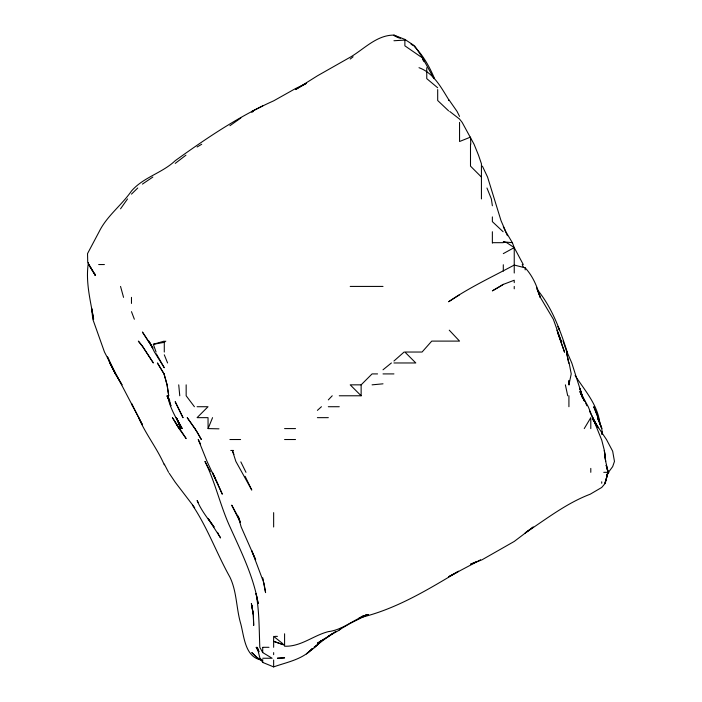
<?xml version="1.0" encoding="UTF-8"?>
<svg xmlns="http://www.w3.org/2000/svg" width="702" height="702" viewBox="0 0 702 702"><rect width="100%" height="100%" fill="white"/><g stroke="black" fill="none" stroke-linecap="round" stroke-linejoin="round"><path stroke-width="1.05" d="M569.269 380.466L569.111 384.845L568.997 380.993M569.155 380.466L568.918 384.845L571.226 373.912L569.111 362.969M607.976 472.332L604.931 483.266L608.195 472.332L606.291 465.373L607.976 472.332L605.282 483.266L601.728 487.46L590.207 494.208C566.338 503.273 546.305 519.076 525.175 532.941L533.283 527.009L514.241 541.444L481.984 559.819L470.498 564.268L476.912 561.433M88.434 262.566C85.311 281.52 90.488 300.57 93.62 319.226L91.585 308.292L92.813 319.226L104.475 352.035L142.418 424.728L131.476 403.404L133.003 406.721M218.971 428.834L208.09 428.589L212.557 417.655M606.844 475.07L608.301 472.332M584.248 428.589L590.794 417.655L590.794 428.589M492.365 243.129L492.365 231.739M606.756 474.613L612.662 466.637L614.469 461.398L612.662 451.184L606.467 439.522L592.962 419.48M120.542 208.819L127.536 198.929M320.849 641.137L317.392 645.112L314.066 647.305L328.325 636.372L317.392 643.207L328.325 636.74L335.749 631.344M320.849 640.97L314.944 647.305L306.458 653.895L312.048 648.771M328.325 399.894L332.23 395.779M339.268 395.779L361.135 395.779L361.135 384.845L372.069 373.912L377.562 373.912M312.206 648.727C302.404 659.582 286.872 662.144 273.648 666.9L262.715 662.425L259.986 658.248L257.125 647.305L258.055 649.131M131.476 194.129L137.759 187.996M317.392 410.38L321.446 406.721M393.945 361.021L404.098 352.035M341.558 628.123L339.268 630.142L328.325 636.284L332.537 633.423M341.558 627.939L339.268 629.817L350.201 623.376L366.225 615.408M383.011 369.796L391.4 362.969M156.055 352.035L153.352 344.296L164.286 342.339L165.812 341.102M350.201 59.065L353.124 56.765M229.905 125.728L240.839 117.997M175.228 163.399L185.933 155.186M142.418 184.108L152.834 177.062M500.886 285.916L503.299 284.398L514.241 280.238L514.241 282.652M459.556 294.796L448.622 301.755C469.278 287.548 492.19 276.869 514.241 265.058L525.175 267.831C532.827 276.079 537.249 286.635 540.207 297.358L537.223 289.408M197.095 146.981L201.72 144.252M500.078 286.425L492.365 290.865L503.299 284.354M503.299 253.615L514.241 247.613L512.355 242.681L505.861 231.739L501.079 220.805L487.565 177.062L482.397 166.128M251.772 112.32L253.387 111.442M480.58 559.819L448.622 576.737L458.652 571.252C427.202 590.04 395.314 609.564 359.143 617.9L365.979 615.303M400.324 38.452L393.945 35.1C376.965 35.039 364.636 48.552 350.991 56.765L317.392 75.834L295.524 89.575L306.458 83.327L295.524 88.566L273.648 100.851C238.469 116.506 206.37 138.312 175.228 160.679C162.232 173.078 143.392 177.176 131.476 191.014C121.543 205.361 106.906 215.909 99.122 231.739L87.531 253.615L87.732 262.443L95.454 275.482L94.63 273.499M251.772 111.434L262.715 105.897M153.352 344.296L164.286 341.102M362.188 616.216L368.524 614.504L361.135 617.084L367.787 614.504C354.054 619.076 343.032 629.852 328.325 631.642C313.285 635.442 300.816 646.919 284.582 646.209L284.582 633.783M372.069 384.845L383.011 383.818M393.945 40.742L404.878 40.093M459.556 116.4L457.072 111.442L449.447 100.509L448.622 100.509L448.622 99.526C441.023 87.285 433.432 72.841 418.997 67.699M492.655 242.681L503.299 242.681M98.675 264.549L104.405 264.549M350.201 286.425L383.011 286.425M393.945 362.969L415.812 362.969L404.878 352.035L422.069 352.035L431.756 341.102L459.556 341.102L449.254 330.168M383.011 373.912L393.945 373.912M361.135 384.845L350.201 384.845L361.135 395.779M197.095 406.721L208.029 406.721L197.095 417.655L208.029 417.655L208.09 428.589M328.325 406.721L339.268 406.721M317.392 417.655L328.325 417.655M284.582 428.589L295.524 428.589M229.905 439.522L240.584 439.522M284.582 439.522L295.524 439.522M230.774 450.465L233.547 450.465M603.755 472.332L608.906 472.332M274.886 636.372L277.43 636.372M262.715 647.305L268.989 647.305M261.837 660.389L257.494 658.248L251.772 652.57L257.906 658.248L260.784 659.064M262.715 658.248L272.13 658.248L262.715 652.562L259.81 647.305C259.099 629.396 259.345 611.302 256.063 593.62M512.355 242.681L503.299 241.839L506.747 242.681L514.241 247.613L523.271 264.549L522.235 264.549L523.49 267.418M257.836 658.248L260.758 659.064M261.732 660.126C245.077 657.309 244.252 637.232 240.839 624.113C236.197 608.669 236.995 591.768 229.905 577.114C216.699 553.492 207.573 527.685 192.427 505.142M283.59 644.761L273.648 641.356L283.59 644.857M393.945 35.1L404.878 39.409L414.566 45.832L421.928 56.765L433.95 78.642M393.945 35.548L398.499 37.75M411.03 44.165L413.662 45.832M449.719 111.442L459.556 119.077L462.153 122.385L474.069 144.252L478.501 155.186L481.432 163.785L481.432 198.929M420.752 56.765L404.878 45.832L404.878 39.409M282.897 643.76L273.648 636.372L273.648 647.305M437.688 87.776L426.755 78.642L426.755 67.699M470.796 144.252L470.498 137.118L459.556 141.514L459.556 122.385M503.115 231.739L492.365 221.639L492.365 216.9M448.622 110.881L437.688 100.509L437.688 89.575M414.382 46.516C423.367 55.598 429.58 66.98 434.564 78.642M481.432 177.062L470.498 166.128L470.498 144.252M448.622 99.526L449.447 100.509M194.41 406.721L186.162 395.779L186.162 384.845M537.328 289.707C552.158 307.809 560.152 330.045 567.216 352.035M575.096 375.57C585.082 390.795 598.49 405.756 599.929 424.613M179.036 428.589L186.162 438.583L172.42 417.655L179.036 428.589L175.228 422.244M194.673 507.686L175.228 482.23L169.182 473.236M592.9 419.48L598.069 427.676M198.201 502.395L197.095 500.561C201.202 510.266 207.766 518.673 214.092 527.009L208.029 518.383L220.551 537.951L218.971 535.021M592.585 418.567L596.77 425.86M152.869 347.981L148.964 341.102L154.458 352.035L164.286 367.76L156.344 353.861M258.705 650.894L256.695 647.305L258.705 650.956M208.503 468.085L210.372 471.481M590.794 413.838L598.148 427.676M217.55 532.353L218.497 534.125M164.286 464.803C157.143 448.297 145.639 434.196 138.654 417.655M208.029 467.234L204.949 461.398C215.338 482.344 220.217 505.537 229.905 526.728L230.054 527.009C241.216 551.833 253.554 576.447 258.152 603.562L256.098 593.62M580.817 393.006L584.81 401.246M164.286 464.057L168.577 472.332M200.579 444.085L198.227 439.522L207.046 461.398L222.306 494.208L218.971 486.495M239.11 518.602L231.713 505.142L240.435 522.516M592.804 417.655L597.411 426.763M240.839 461.89L245.981 472.332M169.665 401.246L166.971 395.779L169.586 401.246M503.299 226.606L507.441 235.714M589.513 411.17L590.364 412.952M556.853 330.168L561.17 341.102L553.316 319.226L540.356 297.358L536.495 287.416M581.063 393.225L584.038 400.754M585.661 403.071L586.951 405.809M213.311 474.157L216.734 481.449M245.112 476.307L251.772 490.066L235.854 461.398L232.362 450.465L233.933 454.44M212.46 472.332L215.198 478.299M216.111 480.282L217.48 483.266M424.122 61.741L421.928 56.765L423.376 60.741M581.668 395.779L582.52 397.771L581.73 395.779M217.585 483.266L218.62 485.687M584.213 400.754L580.747 393.111L582.23 395.779L579.852 388.425L582.836 397.771L571.779 362.969L567.04 352.035M581.309 394.928L579.852 391.505L588.25 406.721L601.728 440.084L604.378 450.465L605.686 461.398L608.195 472.332L606.133 465.373M169.726 400.754L167.664 395.779C169.77 407.783 176.079 418.287 182.23 428.589L176.22 417.655L181.344 428.589L176.825 418.646L180.818 428.589L176.913 418.646M486.951 187.996L491.365 198.929L492.365 205.774M164.286 354.808L167.585 362.969M131.476 311.662L134.354 319.226M240.496 522.516L238.066 516.075L241.19 527.009L255.66 559.819L251.772 550.772L263.399 581.695L265.584 592.628L263.908 582.686M108.117 358.011L115.47 373.912L121.999 384.845L115.409 373.912L109.609 362.46L107.573 356.774M563.03 341.102L566.865 352.035M120.542 286.425L123.552 297.358M262.715 577.737L263.487 580.703M568.918 362.969L566.435 352.035L568.655 362.969M251.772 605.431L251.369 603.562L253.378 614.504L253.694 625.438L253.273 614.504L251.772 605.431L253.273 614.504M565.373 384.845L567.716 395.779M602.334 434.538L601.728 431.537L602.079 434.538M598.552 420.638L597.99 417.655L593.76 406.721L598.315 417.655L601.728 428.589L597.481 417.655L601.728 427.93L602.29 434.055M178.729 384.845L179.765 395.779M601.728 481.8L601.728 483.266M590.794 468.392L590.794 472.332M568.918 395.779L568.918 406.721M525.175 267.831L525.175 269.875M514.241 247.613L514.241 273.017M514.241 286.425L514.241 288.82M503.299 264.742L503.299 271.13M273.648 512.635L273.648 527.009M273.648 652.614L273.648 654.668M273.648 660.012L273.648 666.9M262.715 647.577L262.715 652.562M262.715 659.538L262.715 662.425M164.286 342.339L164.286 352.035M131.476 297.358L131.476 303.448M284.582 657.827L277.439 658.248L284.582 657.827M142.418 346.13L138.347 341.102L142.418 346.244L153.352 362.969L142.418 346.13M195.024 428.589L187.206 417.655L197.095 431.967L201.36 439.522L195.024 428.589M148.376 341.102L142.418 332.028L152.79 347.981L148.376 341.102M95.454 275.482L88.689 264.549L95.393 275.482M258.88 651.746L256.151 647.305L258.88 651.798M164.093 373.912L157.397 362.969L164.014 373.912L167.041 384.845L168.717 395.779L167.129 384.845L164.093 373.912M115.532 373.912L109.845 362.969L115.47 373.912M182.985 417.655L175.228 401.807L182.985 417.655M559.547 330.168L557.985 326.562L559.494 330.168M564.487 352.035L557.985 333.389L564.487 352.035M170.884 405.721L167.664 395.779L170.884 405.721M605.642 461.398L604.334 450.465L605.642 461.398"/></g></svg>
